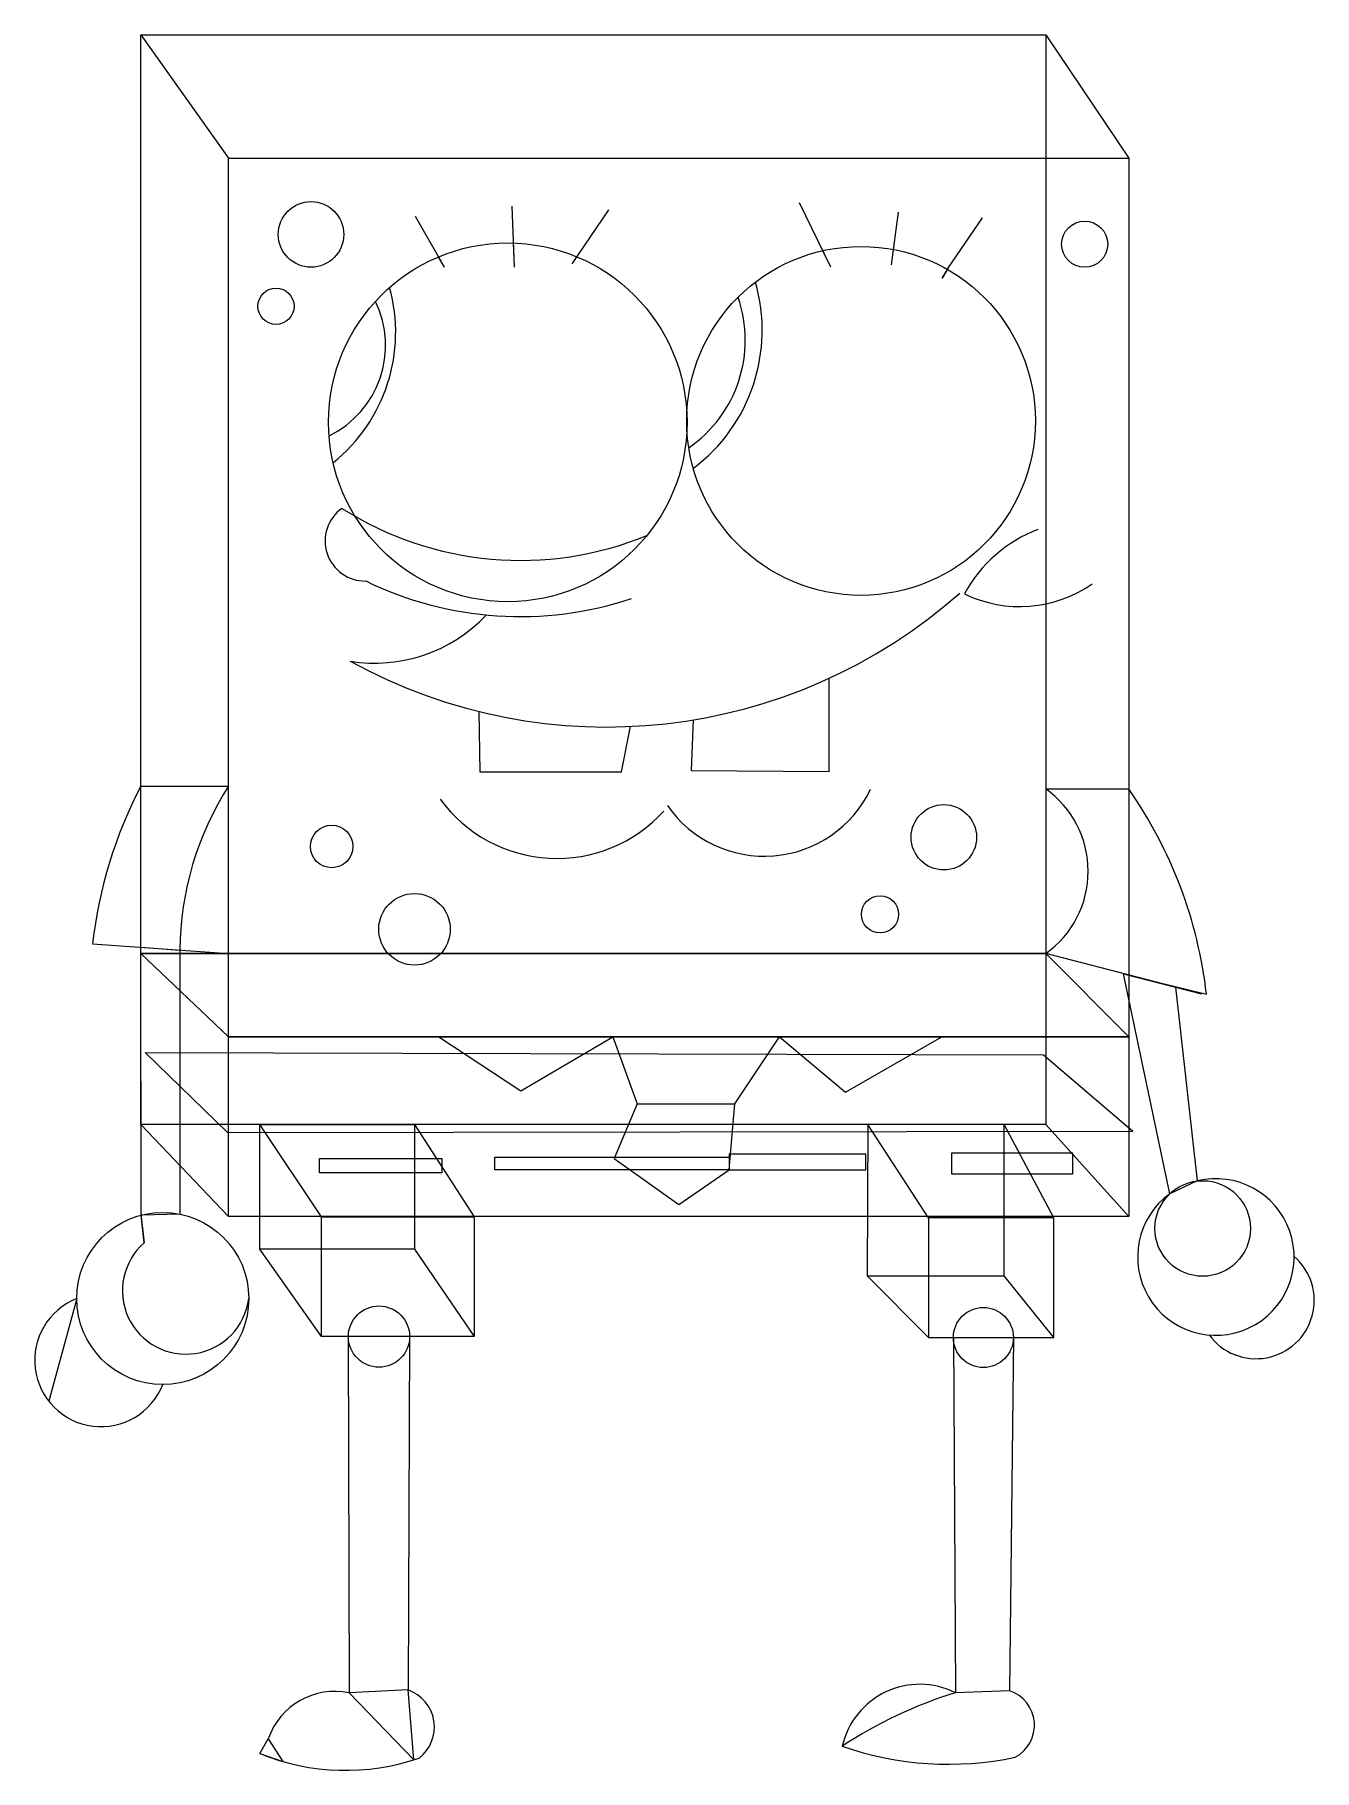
# Model space of a CAD drawing. Extents: x -12 to 131, y 9 to 202.
import ezdxf

# ---------------------------------------------------------------- set-up
doc = ezdxf.new("R2010")
doc.units = 0
doc.layers.get('0').update_dxf_attribs({"lineweight": 0})

msp = doc.modelspace()

# ---------------------------------------------------------------- linework, layer by layer
for p, q in [((0.25, 202), (10, 188.25)), ((101, 202), (110.25, 188.25)), ((34.05, 176.13), (30.85, 181.76)), ((41.86, 176.13), (41.6, 182.91)), ((48.26, 176.51), (52.35, 182.53)), ((77.06, 176.13), (73.6, 183.3)), ((83.84, 176.38), (84.61, 182.27)), ((90.11, 176), (93.95, 181.63)), ((41.86, 176.13), (41.75, 178.82)), ((77.06, 176.13), (76.17, 177.96)), ((83.84, 176.38), (84.06, 178.09)), ((34.05, 176.13), (33.39, 177.28)), ((48.26, 176.51), (48.79, 177.3)), ((48.26, 176.51), (48.79, 177.3)), ((90.11, 176), (89.49, 174.91)), ((89.49, 174.91), (90.05, 175.89)), ((76.9, 120.01), (76.91, 130.4)), ((37.9, 126.7), (37.99, 119.99)), ((61.75, 125.75), (61.54, 120.12)), ((53.76, 119.98), (54.78, 125.03)), ((37.99, 119.99), (53.76, 119.98)), ((61.54, 120.12), (76.9, 120.01)), ((0.25, 118.4), (10, 118.4)), ((101, 118.09), (110.25, 118.09)), ((-5.12, 100.86), (10, 99.75)), ((0.25, 99.75), (10, 90.5)), ((101, 99.75), (110.25, 90.5)), ((118.36, 95.29), (101, 99.75)), ((109.68, 97.52), (118.91, 95.23)), ((109.68, 97.52), (118.36, 95.29)), ((33.44, 90.5), (42.56, 84.48)), ((42.56, 84.48), (52.8, 90.5)), ((52.8, 90.5), (55.52, 83.04)), ((66.4, 83.04), (71.36, 90.5)), ((71.36, 90.5), (78.72, 84.32)), ((78.72, 84.32), (89.44, 90.5)), ((0.75, 88.75), (100.75, 88.5)), ((0.75, 88.75), (9.92, 79.84)), ((100.75, 88.5), (110.72, 80)), ((55.52, 83.04), (52.96, 76.96)), ((55.52, 83.04), (66.4, 83.04)), ((65.76, 75.68), (66.4, 83.04)), ((0.25, 80.75), (10, 70.5)), ((9.92, 79.84), (110.72, 80)), ((20.38, 70.45), (13.52, 80.75)), ((30.72, 80.75), (37.38, 70.45)), ((87.97, 70.35), (81.21, 80.75)), ((101.9, 70.35), (96.37, 80.75)), ((101, 80.75), (110.25, 70.5)), ((52.96, 76.96), (60.16, 71.84)), ((60.16, 71.84), (65.76, 75.68)), ((0.25, 70.78), (0.64, 67.58)), ((0.64, 67.58), (0.29, 70.65)), ((20.38, 57.14), (13.52, 66.87)), ((30.72, 66.87), (37.38, 57.14)), ((87.97, 57.04), (81.11, 63.9)), ((101.9, 57.04), (96.37, 63.9)), ((23.35, 57.14), (23.45, 17.51)), ((30.18, 57.11), (30, 17.82)), ((90.72, 57.04), (90.94, 17.51)), ((97.4, 57.04), (96.98, 17.72)), ((30, 17.82), (23.45, 17.51)), ((30, 17.82), (23.45, 17.51)), ((23.45, 17.51), (30.66, 10.05)), ((30.66, 10.05), (30, 17.82)), ((96.98, 17.72), (90.94, 17.51)), ((13.52, 10.75), (14.44, 12.39)), ((14.44, 12.39), (16.06, 9.87)), ((13.52, 10.75), (16.06, 9.87))]:
    msp.add_line(p, q)
for points in [[(0.25, 202), (101, 202), (101, 99.75), (0.25, 99.75)], [(10, 188.25), (110.25, 188.25), (110.25, 90.5), (10, 90.5)], [(0.25, 100.47), (4.61, 100.15), (4.6, 70.76), (0.29, 70.65)], [(0.25, 99.75), (101, 99.75), (101, 80.75), (0.25, 80.75)], [(109.68, 97.52), (115.46, 96.03), (117.88, 74.46), (114.81, 73.03)], [(10, 90.5), (110.25, 90.5), (110.25, 70.5), (10, 70.5)], [(13.52, 80.75), (30.72, 80.75), (30.72, 66.87), (13.52, 66.87)], [(96.37, 80.75), (81.21, 80.75), (81.11, 63.9), (96.37, 63.9)], [(65.76, 75.68), (80.96, 75.68), (80.96, 77.44), (65.76, 77.44)], [(90.56, 77.6), (104, 77.6), (104, 75.2), (90.56, 75.2)], [(20.16, 76.96), (33.76, 76.96), (33.76, 75.36), (20.16, 75.36)], [(39.68, 77.12), (65.76, 77.12), (65.76, 75.68), (39.68, 75.68)], [(20.38, 70.45), (37.38, 70.45), (37.38, 57.14), (20.38, 57.14)], [(101.9, 70.35), (87.97, 70.35), (87.97, 57.04), (101.9, 57.04)]]:
    msp.add_lwpolyline(points, close=True)
msp.add_lwpolyline([(-6.89, 61.38), (-10, 49.96)])
for centre, radius in [((19.2, 179.78), 3.65), ((105.34, 178.69), 2.57), ((41.11, 158.87), 19.96), ((80.44, 159.03), 19.41), ((15.3, 171.78), 2.01), ((89.66, 112.7), 3.64), ((21.5, 111.68), 2.37), ((30.72, 102.46), 3.98), ((82.56, 104.13), 2.07), ((118.48, 69.17), 5.32), ((2.69, 61.38), 9.58), ((26.77, 57.14), 3.41), ((94.06, 57.04), 3.34), ((20.38, 57.14), 0)]:
    msp.add_circle(centre, radius)
for centre, radius, start, end in [((9.99, 168.9), 18.64, 308.7779, 15.4925), ((50.18, 169.13), 19.26, 306.9642, 16.1182), ((16.29, 167.45), 11.21, 296.0544, 25.821), ((53.03, 168), 14.52, 304.5181, 19.2047), ((25.23, 145.67), 4.46, 125.5653, 270.8689), ((42.53, 180.6), 37.09, 237.5516, 292.2854), ((105.61, 132.43), 15.51, 110.6415, 151.7303), ((42.48, 176.57), 39.31, 244.0772, 288.4), ((52.12, 184.28), 59.31, 241.2074, 311.5299), ((98.11, 152.55), 14.18, 244.2953, 304.7543), ((26.3, 149.09), 17.02, 260.6997, 316.759), ((45.09, 95.08), 50.54, 152.52, 173.428), ((38.87, 99.95), 34.26, 147.4159, 179.669), ((69.66, 123.72), 13.13, 214.8263, 334.4864), ((94.48, 108.92), 11.25, 305.4321, 54.5679), ((69.2, 89.46), 50.04, 6.6222, 34.8911), ((46.57, 126.41), 16.07, 216.1058, 317.7697), ((119.95, 66), 8.71, 126.2124, 103.7626), ((5.26, 62.25), 7.06, 130.8834, 352.9108), ((124.42, 61.16), 6.48, 216.3076, 49.1542), ((-4.18, 54.5), 7.38, 111.5039, 338.5221), ((21.85, 9.83), 7.84, 78.2601, 160.9488), ((28.58, 13.7), 4.36, 307.5225, 70.8995), ((86.97, 9.61), 8.84, 63.2943, 167.1976), ((105.57, -29.84), 49.56, 107.1702, 123.3217), ((95.73, 13.9), 4.02, 297.7162, 71.8111), ((23.06, 34.2), 25.32, 247.8554, 288.8336), ((90.17, 45.43), 35.87, 250.749, 281.9465)]:
    msp.add_arc(centre, radius, start, end)

doc.saveas('drawing.dxf')
